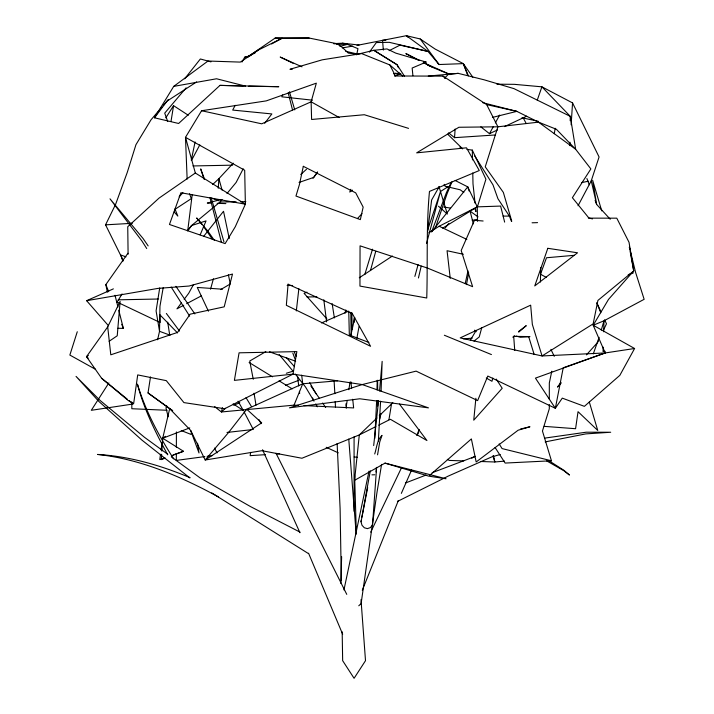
<?xml version="1.0" encoding="UTF-8"?>
<svg xmlns="http://www.w3.org/2000/svg" width="714" height="714" viewBox="0 0 714 714"><rect width="100%" height="100%" fill="white"/><g stroke="black" fill="none" stroke-linecap="round" stroke-linejoin="round"><path stroke-width="1.07" d="M549.298 404.49L549.298 408.801L542.453 431.042L551.449 460.78L505.128 463.065L495.088 447.508M549.307 399.099L549.325 382.927L551.806 371.191M176.34 453.845L176.322 460.414L204.891 456.576M176.367 447.276L176.412 431.943M296.328 310.929L298.871 288.652M540.409 282.012L540.703 267.554M376.965 389.808L377.215 380.348M569.495 145.602L569.585 142.354M570.183 120.711L570.308 116.373L541.908 86.831L514.348 84.332L496.899 84.198M340.837 583.409L341.64 556.733M376.644 400.608L374.823 438.351M603.187 347.147L603.044 351.547L605.222 351.333M603.669 331.778L604.017 320.791L644.144 299.309L635.505 272.114L629.409 247.142M380.58 401.206L378.358 441.038M381.08 391.183L382.151 361.355L379.536 391.031M161.659 454.282L161.302 459.629L165.345 458.111M161.864 451.078L162.712 438.244L169.682 408.703L148.012 392.959L150.493 376.938M569.781 145.531L569.995 142.256M571.129 124.772L572.557 102.914L541.908 86.831L537.276 100.103M218.243 188.237L218.886 178.67L233.291 163.176M495.445 134.955L454.541 137.677L455.13 129.038M376.617 467.384L372.538 524.933L370.423 527.584L367.424 528.628L364.345 527.78L361.998 525.272L361.025 521.773L361.355 519.997M376.046 471.909L376.376 467.661M475.881 398.278L473.757 420.171L502.201 388.273L496.23 379.098M378.563 400.768L373.681 445.581M377.554 454.827L379.75 441.904L382.008 435.388C377.108 439.913 376.68 447.865 374.716 453.97M192.173 194.895L187.711 230.881L191.566 225.535L219.983 202.035L222.09 199.483M427.624 231.398L431.64 199.974L439.11 186.854M160.516 454.274L159.784 459.611L163.908 458.165M161.105 449.998L162.132 442.519M162.426 440.377L162.712 438.244L165.461 436.325M346.299 406.123L347.147 400.643M348.86 389.692L350.047 382.026M250.659 452.364L250.141 455.648L265.412 454.666M370.298 470.856L361.891 517.168M159.713 287.912L156.089 310.893L159.525 331.314L157.607 339.766M170.994 121.505L173.564 105.663L188.3 115.24M554.287 133.714L555.171 128.279M381.588 464.386L376.93 492.758L361.106 603.589L358.767 605.793M388.943 419.645L391.629 403.276M163.176 287.742L159.963 306.244L159.525 331.314L169.878 335.107M356.875 338.213L359.08 326.369M466.483 284.6L468.67 272.784M361.025 521.773L367.683 487.644M356.67 54.871L357.955 48.65L347.388 44.357L342.524 43.197L333.777 43.625M369.031 471.16L343.952 589.934M379.803 419.1L380.919 413.683M191.272 160.248L195.083 141.943M465.198 283.681L467.973 270.865M350.94 334.875L354.769 317.632M418.44 277.978L421.206 266.143M426.499 243.545L440.306 192.146L427.534 230.354M222.473 407.685L221.429 411.978L294.034 405.141L298.452 405.347M345.041 313.205L345.826 309.965M492.803 378.045L491.973 381.294L486.261 378.018M370.486 270.526L375.707 251.399M481.709 327.869L479.228 336.946L474.007 341.096M210.55 289.197L213.415 278.79M414.852 276.407L418.092 264.626M191.566 432.282L190.968 434.389L181.276 430.569M599.126 337.311L593.28 353.912M601.268 330.082L604.017 320.791L593.191 325.236L605.195 352.948L634.594 348.503L619.841 375.341L584.382 406.355L562.284 398.135L555.349 408.283L487.805 376.055L477.63 400.608L416.119 371.128L362.239 384.569L289.456 407.846L359.767 398.778L428.462 407.864L362.239 384.569L293.008 374.127L234.388 380.375L239.074 352.823L296.863 351.609L293.008 374.127L224.696 408.72L183.917 402.607L166.308 380.651L137.704 374.912L133.67 403.526L128.127 400.465L101.638 378.295L86.51 356.679L107.707 326.869L120.113 301.415L117.239 335.776L109.099 341.31M364.783 274.604L372.521 249.177M477.229 207.417L485.922 179.205L472.302 150.101L466.929 149.396M77.273 331.742L69.856 355.063L95.587 369.361M578.045 205.748L591.254 180.812L599.073 156.973L572.557 102.914M435.254 228.319L447.053 193.789L452.033 181.677M431.667 231.747L446.357 192.798L450.989 182.695M166.781 405.971L165.996 407.989L168.138 416.771M416.771 435.522L419.18 429.417M362.284 590.282L398.35 500.55M350.877 189.29L349.753 192.039L352.448 190.147M294.034 405.141L302.745 383.775L301.674 375.162M200.197 234.799L206.051 220.894L191.566 225.535L187.577 230.595M401.348 493.374L411.594 470.017M370.718 532.171L401.402 467.973M598.528 340.516L597.6 342.479L586.453 354.867M603.669 329.707L606.481 323.817L604.624 319.783M417.797 434.112L418.761 432.122M123.37 260.744L105.556 224.839L115.623 204.302L127.27 172.395L135.946 144.692L150.975 119.872L161.828 107.154M282.717 94.882L281.771 96.809L312.5 100.183M243.215 168.763L236.129 182.445L226.998 193.512M235.201 105.297L232.702 110.072L271.864 113.937L264.662 123.308M191.584 160.275L199.804 144.88M480.852 126.878L489.483 133.679L493.213 126.824M495.346 122.906L499.604 115.079M193.333 284.85L188.692 293.302L184.132 299.344M241.957 62.047L244.706 57.191L249.989 55.781M470.356 340.266L476.006 330.698M408.542 128.368L364.31 114.731L311.607 119.479L311.125 101.816L316.338 83.154L266.268 100.879L201.571 110.732L185.488 137.347L187.139 179.08M116.9 302.397L122.058 293.954M248.758 86.171L278.781 86.706L219.983 85.377L178.625 123.477L154.474 117.801L173.707 86.385L207.997 61.029L240.279 62.1L258.423 50.007L282.101 38.235L309.144 38.038L336.963 43.715L342.068 47.151L348.307 53.086L357.366 54.309L373.859 50.31L386.979 48.927L395.779 53.131L426.133 62.073L412.165 68.035L412.906 75.666M165.827 117.81L173.564 105.663M108.867 382.927L91.303 410.3L133.215 403.99L128.939 400.518M107.341 292.204L105.85 284.591L127.904 253.256M369.433 52.122L376.358 42.545L389.308 42.331L427.972 51.435L439.083 64.528L463.297 63.626L472.82 77.201M313.044 178.295L317.614 171.985L313.705 177.429L299.023 182.436M154.474 117.801L168.263 99.496M181.526 302.798L176.965 308.841L183.766 305.226M337.606 380.812L302.745 383.775L246.723 409.22L228.721 432.327L205.204 460.012L190.665 430.435L169.682 408.703L172.386 410.55M560.847 382.784L557.464 387.068L561.177 382.936M184.658 78.808L200.366 58.976L210.969 61.877M203.686 236.325L223.518 211.29L229.248 238.583M431.649 231.845L467.75 186.872L455.184 180.508M445.304 227.784L448.829 223.509M186.095 87.867L164.72 113.133L167.719 121.541M163.274 105.458L166.889 101.218L196.636 81.914M357.473 218.546L361.998 213.682M179.152 196.796L182.945 192.735M444.536 78.112L448.517 74.211L458.209 73.355L484.083 79.798L513.991 88.643L570.308 116.373L575.663 149.28L590.871 168.915L572.387 197.698L588.996 218.145L616.78 218.172L629.034 242.305L633.711 270.909L608.498 299.425L593.191 325.236L634.594 348.503M376.894 418.029L359.303 434.915L301.933 458.245L261.886 450.704L205.204 460.012L261.672 422.84L246.723 409.22M379.295 415.726L392.887 402.678M212.638 184.569L218.886 178.67L222.09 190.094M399.072 73.096L396.654 75.372L394.592 75.925M300.755 174.484L306.484 169.28M225.481 408.292L221.429 411.978L214.673 406.668M471.758 458.192L475.158 456.273M429.623 475.426L471.374 438.923L476.167 461.976L518.132 430.212L529.966 426.758L520.408 429.078M512.822 337.195L514.499 335.75M518.703 332.153L526.263 325.664L518.516 331.555M195.341 173.02L185.488 137.347L244.688 170.253L245.375 204.186L180.901 192.744L169.459 224.473L225.151 243.608L235.317 226.677L245.375 204.186L195.341 173.02L158.99 198.153L127.744 226.722L128.101 254.22M309.144 38.038L275.167 38.056L247.588 56.968L244.706 57.191M88.313 355.447L86.51 356.679L88.197 358.125M174.85 209.407L191.29 198.644L189.558 193.744M359.276 277.782L392.405 256.031M258.423 50.007L247.588 56.968L251.417 54.889M440.342 191.611L447.803 186.863M428.837 232.782L439.155 226.249L477.291 206.864L500.621 206.069L504.637 222.116M442.689 228.132L477.291 206.864L467.75 186.872L469.116 190.995M220.724 289.581L230.22 284.002M265.858 351.6L249.739 361.007L253.247 379.286M385.016 463.127L428.784 476.158L446.045 478.764L385.016 463.127L354.563 480.344L359.303 434.915L375.814 426.615M253.336 53.853L255.255 52.809M271.552 43.965L282.101 38.235L275.167 38.056M186.675 303.673L201.241 295.926M389.139 50.667L399.992 45.143L427.972 51.435L406.364 35.7L356.973 45.393M378.723 425.151L390.379 419.288L426.936 440.538L399.438 404.053M397.448 501.442L448.213 476.104L491.705 456.924L500.255 454.488M489.483 133.679L497.515 129.903M504.539 126.601L526.62 116.212M108.492 325.745L86.617 300.692L113.383 288.867M321.452 322.951L348.744 311.125L349.333 335.009L368.915 342.47M306.975 292.142L304.084 293.338L326.86 318.89M405.391 483.03L426.008 475.069M432.193 472.686L474.685 456.621M233.585 405.186L239.806 402.803M285.457 385.39L298.943 380.241M189.763 427.9L162.712 438.244L183.516 451.293L171.396 455.835M605.195 352.948L535.446 378.125L555.349 408.283L563.221 367.781L605.195 352.948L542.06 355.956L460.173 337.901L530.663 305.164L532.341 324.406L542.06 355.956L593.155 323.853L597.904 300.433L633.711 270.909L630.15 251.489M628.195 274.694L633.416 272.855M173.199 454.907L183.516 451.293M393.7 73.926L395.779 73.203M374.761 474.765L371.923 474.855M286.314 373.261L293.186 371.146M394.726 75.836L400.902 73.845M339.962 46.356L347.388 44.357L336.731 44.241M220.769 199.617L207.31 203.053L210.585 203.151M492.419 117.426L516.82 111.366L538.499 122.156L556.34 129.252L575.663 149.28L538.499 122.156L497.908 126.806L458.897 127.262L416.664 152.858L466.483 147.807L479.281 170.53L429.471 191.423C426.124 226.918 427.802 262.449 426.749 298.006L359.954 286.091L360.061 245.839L427.525 268.089L472.623 286.68L461.19 250.498L474.462 220.296L483.128 221.001M581.821 182.579L588.318 181.213M545.166 441.904L585.801 433.898L610.693 432.247L586.212 432.202L544.523 438.146M173.707 86.385L216.565 78.772L245.42 86.108M86.617 300.692L158.115 288.376L189.085 286.028L232.496 274.051L224.205 306.833L190.138 314.178L177.518 332.429L110.795 354.813L107.707 326.869M342.256 47.9L352.77 46.115M207.087 456.282L212.585 455.541M472.204 220.278L477.666 219.564M226.998 432.443L252.078 429.623M428.284 76.077L458.209 73.355M504.566 461.119L494.847 461.985L480.388 461.485M574.217 255.317L546.496 257.754L540.516 274.23L546.335 277.416M463.341 338.855L472.177 338.177M529.958 336.642L520.327 337.276L516.079 336.035M276.327 453.961L279.602 453.747M105.556 224.839L132.277 223.303M394.244 73.506L399.697 73.31M382.561 40.252L385.881 40.136M167.04 410.282L131.831 408.729L131.813 402.098M532.082 222.795L537.562 222.634M192.923 165.951L232.639 165.166M118.185 299.826L158.294 299.014M219.983 202.035L236.138 201.803M240.448 201.741L245.83 201.66M306.966 296.962L316.882 296.837M503.129 216.119L509.385 216.074L511.402 221.206M423.938 62.073L426.133 62.073M287.135 285.484L292.669 285.493M482.798 102.709L516.82 111.366L486.68 104.619L443.01 76.121L395.44 75.987L389.862 64.947L361.587 53.568L322.228 59.824L289.964 69.276L292.187 69.347M333.67 43.643L336.963 43.715M117.899 328.27L123.37 328.404L118.783 310.242M219.983 85.377L243.206 86.046M217.136 203.338L225.874 203.606M463.707 460.914L449.24 460.423L447.321 459.334M303.968 405.606L353.635 407.926L352.725 399.242M222.375 289.206L197.287 287.439L208.426 311.206M544.22 426.356L575.582 428.712L578.037 411.683L597.743 430.435L589.309 402M354.126 456.96L357.446 457.299M342.524 43.197L359.08 45.036M443.929 207.069L450.472 208.086M427.82 65.447L429.989 65.804M521.952 117.765L538.285 121.273M201.571 110.732L261.708 123.817L311.125 101.816L339.239 117.56M463.377 254.282L447.062 250.721L450.248 278.371M468.42 75.845L463.297 63.626L435.147 49.079L420.189 38.958L406.364 35.7L407.997 37.137M345.674 51.265L357.553 54.068M588.291 217.895L592.531 218.903M551.449 460.78L502.094 448.588L499.148 443.921M125.976 256.826L120.791 255.014L122.799 261.181M269.526 351.823L295.667 361.239M212.406 198.287L218.618 200.741M189.986 477.648C160.677 465.332 129.457 456.273 97.604 454.452C140.587 459.066 180.847 476.488 218.502 496.944M444.349 335.241L491.428 354.572M423.25 62.529L432.916 67.509L450.097 74.613M424.018 62.894L450.079 74.479M301.995 66.83L280.191 57.058L293.035 63.243M326.2 447.285L338.249 452.837M439.155 226.249L466.84 239.404M116.578 301.826L160.168 322.532L159.927 315.035M419.243 60.44L405.864 53.577L419.386 60.538M546.772 460.932L563.783 470.678L569.451 475.033L564.024 470.374L548.611 460.53M299.996 532.117L250.757 506.717L199.982 477.809L171.289 456.862M428.802 65.349L432.916 67.509M459.878 147.155L462.627 148.824L447.616 134.125M249.106 362.48L272.516 376.822M279.067 380.83L292.178 388.862M308.386 553.555L211.746 492.91M233.13 403.883L243.188 410.345M148.012 392.959L172.699 410.711M478.059 216.895L470.089 211.148L473.337 223.857M167.71 454.247L144.398 437.236L100.076 400.42L76.041 376.394L98.782 401.357L141.854 440.056L189.853 477.916M463.805 192.459L460.244 189.799L445.108 186.256L444.135 184.346M448.57 132.831L454.541 137.677M101.638 378.295L127.235 399.126M389.862 64.947L402.723 76.211M437.45 63.082L439.083 64.528L420.189 38.958M438.476 206.221L447.321 214.057L438.967 186.452M443.01 76.121L445.393 78.379M159.909 314.82L177.509 332.902M474.667 330.136L476.193 331.715M279.138 354.528L293.276 371.485M610.229 219.243L596.663 204.463L595.101 200.313M286.332 357.509L294.498 366.648M174.171 211.951L177.84 216.092L174.984 209.015M295.328 374.074L305.556 387.05L313.999 401.161M166.353 313.455L179.526 331.082M202.035 224.357L196.671 217.966L207.64 230.818L214.298 240.252M203.338 226.133L212.424 239.333M310.929 386.051L319.533 398.555M322.603 403.026L325.673 407.489M148.146 245.893L143.095 238.538L110.001 198.831L141.934 241.011L146.709 248.517M175.921 286.35L194.86 313.937M509.385 216.074L497.97 198.795L492.99 184.872L474.631 155.795M404.463 76.202L397.064 64.724L373.859 50.31L397.064 64.724L398.439 67.759M171.164 287.019L189.647 316.132M173.645 458.799C158.579 435.504 145.46 410.737 137.418 384.087C143.925 409.024 155.393 432.282 167.719 454.809M246.027 397.671L251.248 406.239M315.695 403.981L317.382 406.801M309.742 382.633L316.043 393.798M238.057 401.206L242.983 409.916M244.081 411.853L253.327 429.569M523.059 117.578L526.173 123.424M214.512 448.08L217.056 452.881M486.68 104.619L497.908 126.806L485.243 166.835L503.352 192.405L511.759 221.251M259.048 419.716L261.047 423.67M276.032 453.292L346.754 594.36M312.589 398.019L313.143 399.153M550.905 349.369L554.251 356.322M597.216 303.664L600.92 311.723M262.556 449.749L299.934 532.715M308.564 553.234L342.675 634.255M294.427 352.261L296.087 356.259M596.699 302.656L600.769 312.732M105.85 284.591L108.706 291.723M121.737 324.334L123.37 328.404M586.908 178.536L589.246 184.756M463.297 63.626L467.554 74.997M292.838 353.189L295.525 360.383M204.516 179.196L200.679 168.906L204.052 179.152M190.665 430.435L199.001 452.962L197.546 443.224M474.908 208.506L475.935 211.594L475.595 208.39M534.17 354.528L528.655 336.562L513.696 336.383L514.74 350.494M601.732 210.871L592.647 180.303L596.663 204.463L591.254 180.812M493.017 455.782L494.847 461.985L493.419 455.657M289.438 91.74L294.748 109.885M211.192 197.787L223.964 241.876M209.987 197.698L221.483 242.474M115.008 295.275L117.971 307.038M288.206 92.82L292.499 109.902M228.382 274.801L230.203 283.431M629.355 247.178L629.748 249.338M254.023 393.2L256.031 405.141M332.144 303.611L334.375 317.917M167.701 322.157L169.727 335.223M323.799 299.782L326.61 321.88M334.072 380.455L334.857 393.717M297.533 376.269L298.729 385.935M299.398 391.299L299.666 393.45M475.033 203.053L472.998 183.828L472.775 172.949M350.913 381.865L351.591 388.38M345.933 403.812L346.281 408.221M348.762 439.119L356.188 534.179M382.65 41.341L383.329 50.087M361.007 599.644L365.506 660.673L354.082 678.3L342.658 660.673L342.176 631.836M335.214 401.464L335.464 406.989M337.133 443.483L340.114 508.725L341.319 580.821M354.617 475.595L356.277 531.171M472.302 150.101L472.507 159.891M351.154 335.509L350.815 312.357M351.868 312.696L352.118 329.261M477.291 206.864L477.452 221.286M377.626 380.33L377.679 389.782M377.688 400.572L377.697 406.007M354.082 317.953L354.082 322.398M354.082 436.843L354.082 511.286M288.081 284.208L286.341 305.297L370.566 346.272L352.243 313.508L288.081 284.208M303.307 166.317L299.443 184.507L295.962 196.047L360.347 219.617L363.167 207.122L355.715 192.86L303.307 166.317M547.808 248.311L534.759 285.921L577.537 252.783L547.808 248.311"/></g></svg>
